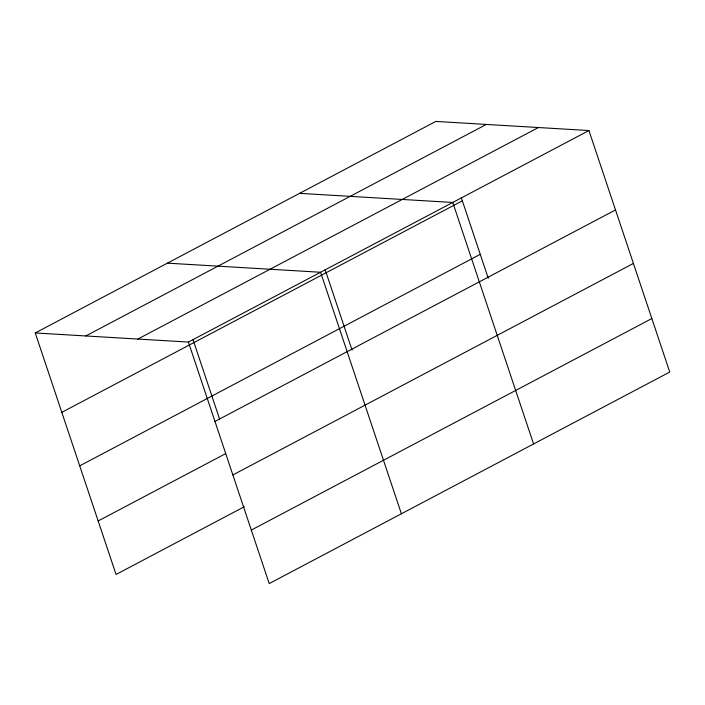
<?xml version="1.0" encoding="UTF-8"?>
<svg xmlns="http://www.w3.org/2000/svg" width="705" height="705" viewBox="0 0 705 705"><rect width="100%" height="100%" fill="white"/><g stroke="black" fill="none" stroke-linecap="round" stroke-linejoin="round"><path stroke-width="1.06" d="M35.25 332.954L435.787 121.427L588.939 130.54L669.75 372.046L269.213 583.573L188.402 342.057L35.25 332.954L116.061 574.46L244.353 506.71M85.79 335.959L486.327 124.432M137.863 339.052L538.4 127.534M188.402 342.057L588.939 130.54M61.811 412.346L462.348 200.819M79.718 465.846L480.255 254.32M214.963 421.449L615.509 209.931M98.154 520.96L225.477 453.729M232.87 474.95L633.407 263.432M251.315 530.072L651.852 318.545M299.607 193.346L452.76 202.458L533.57 443.965M167.429 263.15L320.581 272.253L401.392 513.769M461.299 197.682L488.257 278.237M325.12 269.601L352.077 350.156M192.941 339.405L219.546 418.92"/></g></svg>
